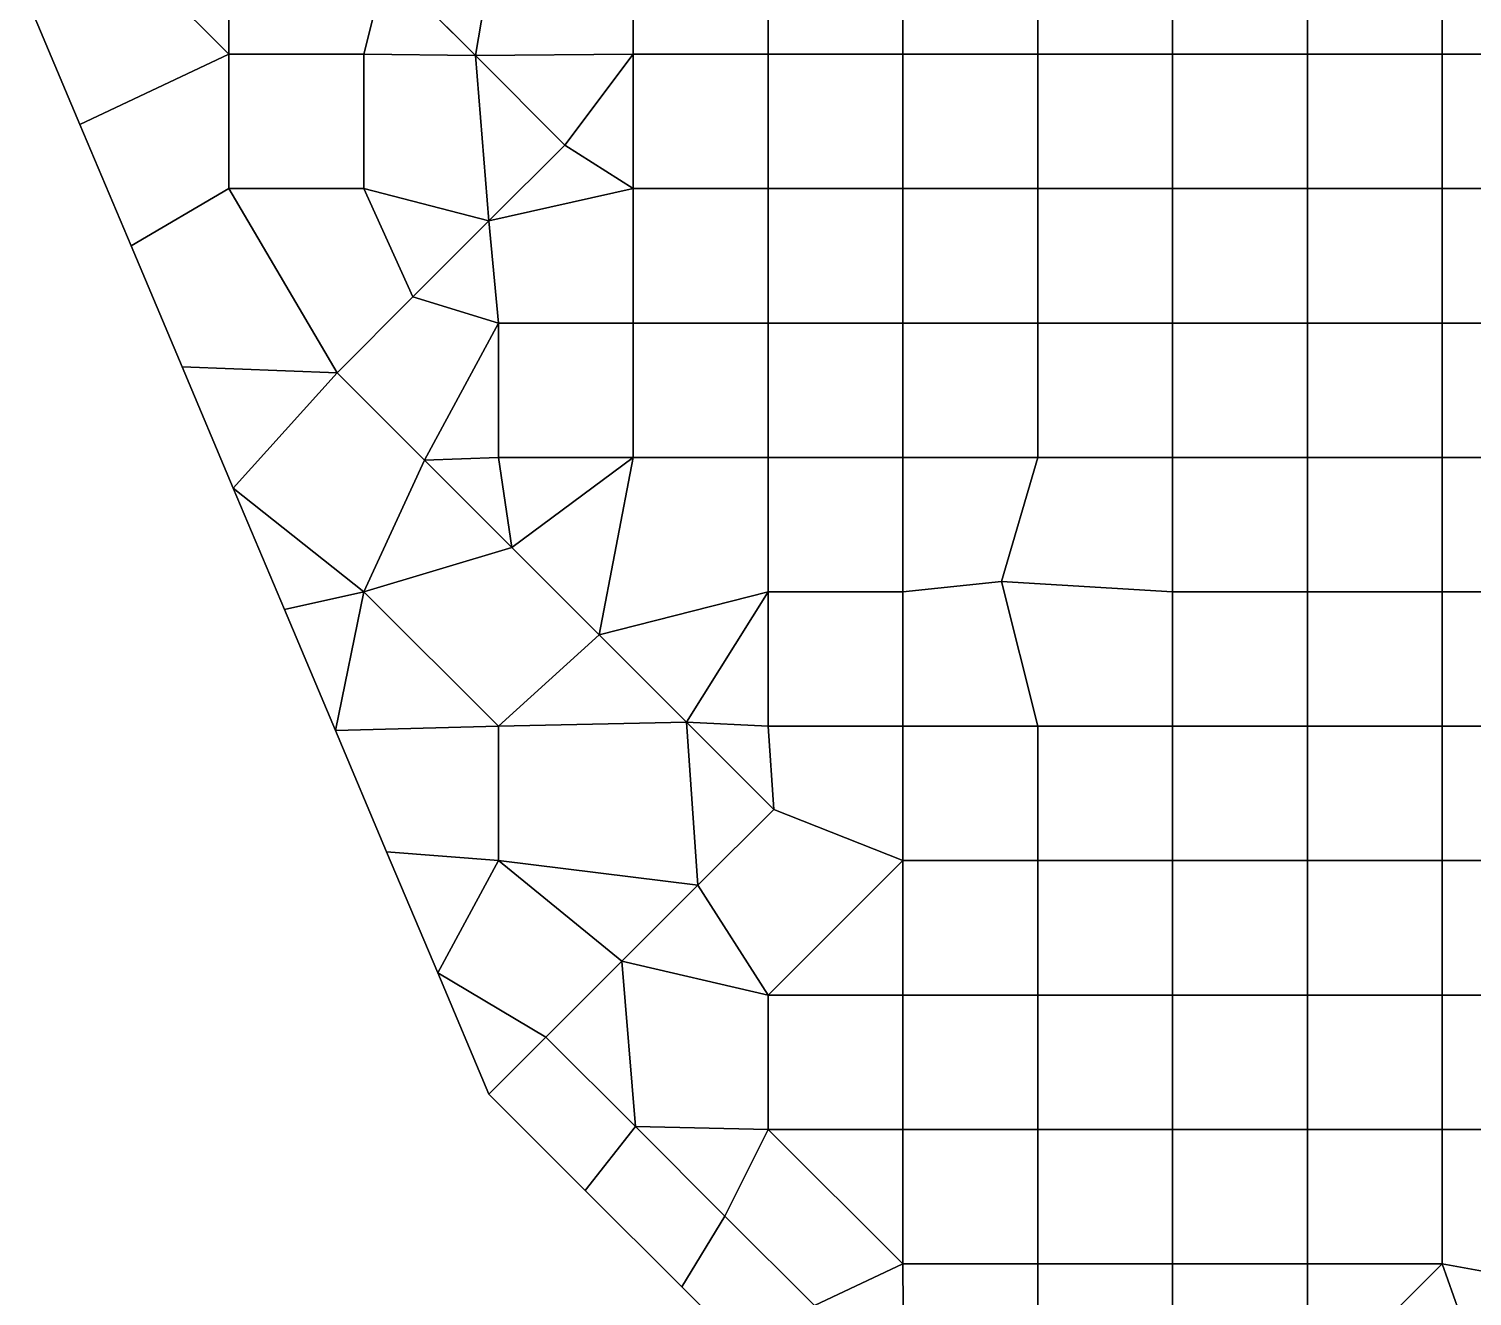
# Model space of a CAD drawing. Extents: x -13 to 39.3, y -26.5 to 20.6.
# Drawn here: x -12.2 to -6.82, y -20.13 to -15.41 of the extents above; entities that cross this region are included whole.
import ezdxf

# ---------------------------------------------------------------- set-up
doc = ezdxf.new("R2010")
doc.units = 0
doc.layers.add('BARS', color=1, linetype='CONTINUOUS')
doc.layers.add('FACES', color=5, linetype='CONTINUOUS')

msp = doc.modelspace()

# ---------------------------------------------------------------- linework, layer by layer
at = {"layer": 'BARS'}
for p, q in [((-10.5355, -15.5058), (-10.8689, -15.1725)), ((-10.5355, -15.5058, 3.3), (-10.8689, -15.1725, 3.3)), ((-12.008, -15.763), (-12.1984, -15.3116)), ((-12.008, -15.763, 3.3), (-12.1984, -15.3116, 3.3)), ((-10.2022, -15.8392), (-10.5355, -15.5058)), ((-10.2022, -15.8392, 3.3), (-10.5355, -15.5058, 3.3)), ((-11.8177, -16.2145), (-12.008, -15.763)), ((-11.8177, -16.2145, 3.3), (-12.008, -15.763, 3.3)), ((-10.485, -16.122), (-10.2022, -15.8392)), ((-10.485, -16.122, 3.3), (-10.2022, -15.8392, 3.3)), ((-10.2022, -15.8392), (-10.2022, -15.8392, 0.66)), ((-10.2022, -15.8392, 0.66), (-10.2022, -15.8392, 1.32)), ((-10.2022, -15.8392, 1.32), (-10.2022, -15.8392, 1.98)), ((-10.2022, -15.8392, 1.98), (-10.2022, -15.8392, 2.64)), ((-10.2022, -15.8392, 2.64), (-10.2022, -15.8392, 3.3)), ((-10.7679, -16.4049), (-10.485, -16.122)), ((-10.7679, -16.4049, 3.3), (-10.485, -16.122, 3.3)), ((-11.6273, -16.666), (-11.8177, -16.2145)), ((-11.6273, -16.666, 3.3), (-11.8177, -16.2145, 3.3)), ((-11.0507, -16.6877), (-10.7679, -16.4049)), ((-11.0507, -16.6877, 3.3), (-10.7679, -16.4049, 3.3)), ((-11.4369, -17.1174), (-11.6273, -16.666)), ((-11.4369, -17.1174, 3.3), (-11.6273, -16.666, 3.3)), ((-10.7254, -17.013), (-11.0507, -16.6877)), ((-10.7254, -17.013, 3.3), (-11.0507, -16.6877, 3.3)), ((-10.4002, -17.3383), (-10.7254, -17.013)), ((-10.4002, -17.3383, 3.3), (-10.7254, -17.013, 3.3)), ((-11.2465, -17.5689), (-11.4369, -17.1174)), ((-11.2465, -17.5689, 3.3), (-11.4369, -17.1174, 3.3)), ((-10.0749, -17.6635), (-10.4002, -17.3383)), ((-10.0749, -17.6635, 3.3), (-10.4002, -17.3383, 3.3)), ((-11.0562, -18.0203), (-11.2465, -17.5689)), ((-11.0562, -18.0203, 3.3), (-11.2465, -17.5689, 3.3)), ((-9.74964, -17.9888), (-10.0749, -17.6635)), ((-9.74964, -17.9888, 3.3), (-10.0749, -17.6635, 3.3)), ((-9.42437, -18.3141), (-9.74964, -17.9888)), ((-9.42437, -18.3141, 3.3), (-9.74964, -17.9888, 3.3)), ((-10.8658, -18.4718), (-11.0562, -18.0203)), ((-10.8658, -18.4718, 3.3), (-11.0562, -18.0203, 3.3)), ((-9.70721, -18.5969), (-9.42437, -18.3141)), ((-9.70721, -18.5969, 3.3), (-9.42437, -18.3141, 3.3)), ((-9.42437, -18.3141), (-9.42437, -18.3141, 0.66)), ((-9.42437, -18.3141, 0.66), (-9.42437, -18.3141, 1.32)), ((-9.42437, -18.3141, 1.32), (-9.42437, -18.3141, 1.98)), ((-9.42437, -18.3141, 1.98), (-9.42437, -18.3141, 2.64)), ((-9.42437, -18.3141, 2.64), (-9.42437, -18.3141, 3.3)), ((-10.6754, -18.9233), (-10.8658, -18.4718)), ((-10.6754, -18.9233, 3.3), (-10.8658, -18.4718, 3.3)), ((-9.99005, -18.8798), (-9.70721, -18.5969)), ((-9.99005, -18.8798, 3.3), (-9.70721, -18.5969, 3.3)), ((-10.2729, -19.1626), (-9.99005, -18.8798)), ((-10.2729, -19.1626, 3.3), (-9.99005, -18.8798, 3.3)), ((-10.485, -19.3747), (-10.6754, -18.9233)), ((-10.485, -19.3747, 3.3), (-10.6754, -18.9233, 3.3)), ((-10.2729, -19.1626), (-9.93955, -19.4959)), ((-10.2729, -19.1626, 3.3), (-9.93955, -19.4959, 3.3)), ((-10.126, -19.7337), (-10.485, -19.3747)), ((-10.126, -19.7337, 3.3), (-10.485, -19.3747, 3.3)), ((-9.93955, -19.4959), (-9.6062, -19.8293)), ((-9.93955, -19.4959, 3.3), (-9.6062, -19.8293, 3.3)), ((-9.76704, -20.0927), (-10.126, -19.7337)), ((-9.76704, -20.0927, 3.3), (-10.126, -19.7337, 3.3)), ((-9.6062, -19.8293), (-9.27285, -20.1626)), ((-9.6062, -19.8293, 3.3), (-9.27285, -20.1626, 3.3)), ((-9.40805, -20.4517), (-9.76704, -20.0927)), ((-9.40805, -20.4517, 3.3), (-9.76704, -20.0927, 3.3))]:
    msp.add_line(p, q, dxfattribs=at)
at = {"layer": 'FACES'}
for points in [[(-11.9557, -15.0002), (-12.1984, -15.3116), (-12.008, -15.763), (-11.4536, -15.5009)], [(-11.9557, -15.0002, 3.3), (-12.1984, -15.3116, 3.3), (-12.008, -15.763, 3.3), (-11.4536, -15.5009, 3.3)], [(-11.4536, -15.0002), (-11.9557, -15.0002), (-11.4536, -15.5009)], [(-11.4536, -15.0002, 3.3), (-11.9557, -15.0002, 3.3), (-11.4536, -15.5009, 3.3)], [(-10.8689, -15.1725), (-11.4536, -15.0002), (-11.4536, -15.5009), (-10.9514, -15.5009)], [(-10.8689, -15.1725, 3.3), (-11.4536, -15.0002, 3.3), (-11.4536, -15.5009, 3.3), (-10.9514, -15.5009, 3.3)], [(-10.4493, -15.0002), (-10.8689, -15.1725), (-10.5355, -15.5058)], [(-10.4493, -15.0002, 3.3), (-10.8689, -15.1725, 3.3), (-10.5355, -15.5058, 3.3)], [(-9.94722, -15.0002), (-10.4493, -15.0002), (-10.5355, -15.5058), (-9.94722, -15.5009)], [(-9.94722, -15.0002, 3.3), (-10.4493, -15.0002, 3.3), (-10.5355, -15.5058, 3.3), (-9.94722, -15.5009, 3.3)], [(-9.44511, -15.0002), (-9.94722, -15.0002), (-9.94722, -15.5009), (-9.44511, -15.5009)], [(-9.44511, -15.0002, 3.3), (-9.94722, -15.0002, 3.3), (-9.94722, -15.5009, 3.3), (-9.44511, -15.5009, 3.3)], [(-8.94299, -15.0002), (-9.44511, -15.0002), (-9.44511, -15.5009), (-8.94299, -15.5009)], [(-8.94299, -15.0002, 3.3), (-9.44511, -15.0002, 3.3), (-9.44511, -15.5009, 3.3), (-8.94299, -15.5009, 3.3)], [(-8.44088, -15.0002), (-8.94299, -15.0002), (-8.94299, -15.5009), (-8.44088, -15.5009)], [(-8.44088, -15.0002, 3.3), (-8.94299, -15.0002, 3.3), (-8.94299, -15.5009, 3.3), (-8.44088, -15.5009, 3.3)], [(-7.93877, -15.0002), (-8.44088, -15.0002), (-8.44088, -15.5009), (-7.93877, -15.5009)], [(-7.93877, -15.0002, 3.3), (-8.44088, -15.0002, 3.3), (-8.44088, -15.5009, 3.3), (-7.93877, -15.5009, 3.3)], [(-7.43665, -15.0002), (-7.93877, -15.0002), (-7.93877, -15.5009), (-7.43665, -15.5009)], [(-7.43665, -15.0002, 3.3), (-7.93877, -15.0002, 3.3), (-7.93877, -15.5009, 3.3), (-7.43665, -15.5009, 3.3)], [(-6.93454, -15.0002), (-7.43665, -15.0002), (-7.43665, -15.5009), (-6.93454, -15.5009)], [(-6.93454, -15.0002, 3.3), (-7.43665, -15.0002, 3.3), (-7.43665, -15.5009, 3.3), (-6.93454, -15.5009, 3.3)], [(-6.24239, -15.1321), (-6.93454, -15.0002), (-6.93454, -15.5009), (-6.43243, -15.5009)], [(-6.24239, -15.1321, 3.3), (-6.93454, -15.0002, 3.3), (-6.93454, -15.5009, 3.3), (-6.43243, -15.5009, 3.3)], [(-10.5355, -15.5058), (-10.8689, -15.1725), (-10.9514, -15.5009)], [(-10.5355, -15.5058, 3.3), (-10.8689, -15.1725, 3.3), (-10.9514, -15.5009, 3.3)], [(-10.5355, -15.5058, 0.66), (-10.5355, -15.5058), (-10.8689, -15.1725), (-10.8689, -15.1725, 0.66)], [(-10.5355, -15.5058, 0.66), (-10.8689, -15.1725, 0.66), (-10.8689, -15.1725, 1.32), (-10.5355, -15.5058, 1.32)], [(-10.5355, -15.5058, 1.32), (-10.8689, -15.1725, 1.32), (-10.8689, -15.1725, 1.98), (-10.5355, -15.5058, 1.98)], [(-10.5355, -15.5058, 1.98), (-10.8689, -15.1725, 1.98), (-10.8689, -15.1725, 2.64), (-10.5355, -15.5058, 2.64)], [(-10.5355, -15.5058, 2.64), (-10.8689, -15.1725, 2.64), (-10.8689, -15.1725, 3.3), (-10.5355, -15.5058, 3.3)], [(-11.4536, -15.5009), (-12.008, -15.763), (-11.8177, -16.2145), (-11.4536, -16.0016)], [(-11.4536, -15.5009, 3.3), (-12.008, -15.763, 3.3), (-11.8177, -16.2145, 3.3), (-11.4536, -16.0016, 3.3)], [(-10.9514, -15.5009), (-11.4536, -15.5009), (-11.4536, -16.0016), (-10.9514, -16.0016)], [(-10.9514, -15.5009, 3.3), (-11.4536, -15.5009, 3.3), (-11.4536, -16.0016, 3.3), (-10.9514, -16.0016, 3.3)], [(-10.5355, -15.5058), (-10.9514, -15.5009), (-10.9514, -16.0016), (-10.485, -16.122)], [(-10.5355, -15.5058, 3.3), (-10.9514, -15.5009, 3.3), (-10.9514, -16.0016, 3.3), (-10.485, -16.122, 3.3)], [(-9.94722, -15.5009), (-10.5355, -15.5058), (-10.2022, -15.8392)], [(-9.94722, -15.5009, 3.3), (-10.5355, -15.5058, 3.3), (-10.2022, -15.8392, 3.3)], [(-10.2022, -15.8392), (-10.5355, -15.5058), (-10.485, -16.122)], [(-10.2022, -15.8392, 0.66), (-10.2022, -15.8392), (-10.5355, -15.5058), (-10.5355, -15.5058, 0.66)], [(-10.2022, -15.8392, 0.66), (-10.5355, -15.5058, 0.66), (-10.5355, -15.5058, 1.32), (-10.2022, -15.8392, 1.32)], [(-10.2022, -15.8392, 1.32), (-10.5355, -15.5058, 1.32), (-10.5355, -15.5058, 1.98), (-10.2022, -15.8392, 1.98)], [(-10.2022, -15.8392, 1.98), (-10.5355, -15.5058, 1.98), (-10.5355, -15.5058, 2.64), (-10.2022, -15.8392, 2.64)], [(-10.2022, -15.8392, 2.64), (-10.5355, -15.5058, 2.64), (-10.5355, -15.5058, 3.3), (-10.2022, -15.8392, 3.3)], [(-10.2022, -15.8392, 3.3), (-10.5355, -15.5058, 3.3), (-10.485, -16.122, 3.3)], [(-9.94722, -15.5009), (-10.2022, -15.8392), (-9.94722, -16.0016)], [(-9.94722, -15.5009, 3.3), (-10.2022, -15.8392, 3.3), (-9.94722, -16.0016, 3.3)], [(-9.44511, -15.5009), (-9.94722, -15.5009), (-9.94722, -16.0016), (-9.44511, -16.0016)], [(-9.44511, -15.5009, 3.3), (-9.94722, -15.5009, 3.3), (-9.94722, -16.0016, 3.3), (-9.44511, -16.0016, 3.3)], [(-8.94299, -15.5009), (-9.44511, -15.5009), (-9.44511, -16.0016), (-8.94299, -16.0016)], [(-8.94299, -15.5009, 3.3), (-9.44511, -15.5009, 3.3), (-9.44511, -16.0016, 3.3), (-8.94299, -16.0016, 3.3)], [(-8.44088, -15.5009), (-8.94299, -15.5009), (-8.94299, -16.0016), (-8.44088, -16.0016)], [(-8.44088, -15.5009, 3.3), (-8.94299, -15.5009, 3.3), (-8.94299, -16.0016, 3.3), (-8.44088, -16.0016, 3.3)], [(-7.93877, -15.5009), (-8.44088, -15.5009), (-8.44088, -16.0016), (-7.93877, -16.0016)], [(-7.93877, -15.5009, 3.3), (-8.44088, -15.5009, 3.3), (-8.44088, -16.0016, 3.3), (-7.93877, -16.0016, 3.3)], [(-7.43665, -15.5009), (-7.93877, -15.5009), (-7.93877, -16.0016), (-7.43665, -16.0016)], [(-7.43665, -15.5009, 3.3), (-7.93877, -15.5009, 3.3), (-7.93877, -16.0016, 3.3), (-7.43665, -16.0016, 3.3)], [(-6.93454, -15.5009), (-7.43665, -15.5009), (-7.43665, -16.0016), (-6.93454, -16.0016)], [(-6.93454, -15.5009, 3.3), (-7.43665, -15.5009, 3.3), (-7.43665, -16.0016, 3.3), (-6.93454, -16.0016, 3.3)], [(-6.43243, -15.5009), (-6.93454, -15.5009), (-6.93454, -16.0016), (-6.43243, -16.0016)], [(-6.43243, -15.5009, 3.3), (-6.93454, -15.5009, 3.3), (-6.93454, -16.0016, 3.3), (-6.43243, -16.0016, 3.3)], [(-10.2022, -15.8392), (-10.485, -16.122), (-9.94722, -16.0016)], [(-10.485, -16.122), (-10.485, -16.122, 0.66), (-10.2022, -15.8392, 0.66), (-10.2022, -15.8392)], [(-10.2022, -15.8392, 0.66), (-10.485, -16.122, 0.66), (-10.485, -16.122, 1.32), (-10.2022, -15.8392, 1.32)], [(-10.2022, -15.8392, 1.32), (-10.485, -16.122, 1.32), (-10.485, -16.122, 1.98), (-10.2022, -15.8392, 1.98)], [(-10.2022, -15.8392, 1.98), (-10.485, -16.122, 1.98), (-10.485, -16.122, 2.64), (-10.2022, -15.8392, 2.64)], [(-10.2022, -15.8392, 2.64), (-10.485, -16.122, 2.64), (-10.485, -16.122, 3.3), (-10.2022, -15.8392, 3.3)], [(-10.2022, -15.8392, 3.3), (-10.485, -16.122, 3.3), (-9.94722, -16.0016, 3.3)], [(-11.4536, -16.0016), (-11.8177, -16.2145), (-11.6273, -16.666), (-11.0507, -16.6877)], [(-11.4536, -16.0016, 3.3), (-11.8177, -16.2145, 3.3), (-11.6273, -16.666, 3.3), (-11.0507, -16.6877, 3.3)], [(-10.9514, -16.0016), (-11.4536, -16.0016), (-11.0507, -16.6877), (-10.7679, -16.4049)], [(-10.9514, -16.0016, 3.3), (-11.4536, -16.0016, 3.3), (-11.0507, -16.6877, 3.3), (-10.7679, -16.4049, 3.3)], [(-10.485, -16.122), (-10.9514, -16.0016), (-10.7679, -16.4049)], [(-10.485, -16.122, 3.3), (-10.9514, -16.0016, 3.3), (-10.7679, -16.4049, 3.3)], [(-9.94722, -16.5024), (-9.94722, -16.0016), (-10.485, -16.122), (-10.4493, -16.5024)], [(-9.94722, -16.5024, 3.3), (-9.94722, -16.0016, 3.3), (-10.485, -16.122, 3.3), (-10.4493, -16.5024, 3.3)], [(-9.44511, -16.0016), (-9.94722, -16.0016), (-9.94722, -16.5024), (-9.44511, -16.5024)], [(-9.44511, -16.0016, 3.3), (-9.94722, -16.0016, 3.3), (-9.94722, -16.5024, 3.3), (-9.44511, -16.5024, 3.3)], [(-8.94299, -16.0016), (-9.44511, -16.0016), (-9.44511, -16.5024), (-8.94299, -16.5024)], [(-8.94299, -16.0016, 3.3), (-9.44511, -16.0016, 3.3), (-9.44511, -16.5024, 3.3), (-8.94299, -16.5024, 3.3)], [(-8.44088, -16.0016), (-8.94299, -16.0016), (-8.94299, -16.5024), (-8.44088, -16.5024)], [(-8.44088, -16.0016, 3.3), (-8.94299, -16.0016, 3.3), (-8.94299, -16.5024, 3.3), (-8.44088, -16.5024, 3.3)], [(-7.93877, -16.0016), (-8.44088, -16.0016), (-8.44088, -16.5024), (-7.93877, -16.5024)], [(-7.93877, -16.0016, 3.3), (-8.44088, -16.0016, 3.3), (-8.44088, -16.5024, 3.3), (-7.93877, -16.5024, 3.3)], [(-7.43665, -16.0016), (-7.93877, -16.0016), (-7.93877, -16.5024), (-7.43665, -16.5024)], [(-7.43665, -16.0016, 3.3), (-7.93877, -16.0016, 3.3), (-7.93877, -16.5024, 3.3), (-7.43665, -16.5024, 3.3)], [(-6.93454, -16.0016), (-7.43665, -16.0016), (-7.43665, -16.5024), (-6.93454, -16.5024)], [(-6.93454, -16.0016, 3.3), (-7.43665, -16.0016, 3.3), (-7.43665, -16.5024, 3.3), (-6.93454, -16.5024, 3.3)], [(-6.43243, -16.0016), (-6.93454, -16.0016), (-6.93454, -16.5024), (-6.43243, -16.5024)], [(-6.43243, -16.0016, 3.3), (-6.93454, -16.0016, 3.3), (-6.93454, -16.5024, 3.3), (-6.43243, -16.5024, 3.3)], [(-10.485, -16.122), (-10.7679, -16.4049), (-10.4493, -16.5024)], [(-10.7679, -16.4049), (-10.7679, -16.4049, 0.66), (-10.485, -16.122, 0.66), (-10.485, -16.122)], [(-10.485, -16.122, 0.66), (-10.7679, -16.4049, 0.66), (-10.7679, -16.4049, 1.32), (-10.485, -16.122, 1.32)], [(-10.485, -16.122, 1.32), (-10.7679, -16.4049, 1.32), (-10.7679, -16.4049, 1.98), (-10.485, -16.122, 1.98)], [(-10.485, -16.122, 1.98), (-10.7679, -16.4049, 1.98), (-10.7679, -16.4049, 2.64), (-10.485, -16.122, 2.64)], [(-10.485, -16.122, 2.64), (-10.7679, -16.4049, 2.64), (-10.7679, -16.4049, 3.3), (-10.485, -16.122, 3.3)], [(-10.485, -16.122, 3.3), (-10.7679, -16.4049, 3.3), (-10.4493, -16.5024, 3.3)], [(-10.4493, -16.5024), (-10.7679, -16.4049), (-11.0507, -16.6877), (-10.7254, -17.013)], [(-11.0507, -16.6877), (-11.0507, -16.6877, 0.66), (-10.7679, -16.4049, 0.66), (-10.7679, -16.4049)], [(-10.7679, -16.4049, 0.66), (-11.0507, -16.6877, 0.66), (-11.0507, -16.6877, 1.32), (-10.7679, -16.4049, 1.32)], [(-10.7679, -16.4049, 1.32), (-11.0507, -16.6877, 1.32), (-11.0507, -16.6877, 1.98), (-10.7679, -16.4049, 1.98)], [(-10.7679, -16.4049, 1.98), (-11.0507, -16.6877, 1.98), (-11.0507, -16.6877, 2.64), (-10.7679, -16.4049, 2.64)], [(-10.7679, -16.4049, 2.64), (-11.0507, -16.6877, 2.64), (-11.0507, -16.6877, 3.3), (-10.7679, -16.4049, 3.3)], [(-10.4493, -16.5024, 3.3), (-10.7679, -16.4049, 3.3), (-11.0507, -16.6877, 3.3), (-10.7254, -17.013, 3.3)], [(-10.4493, -17.0031), (-10.4493, -16.5024), (-10.7254, -17.013)], [(-10.4493, -17.0031, 3.3), (-10.4493, -16.5024, 3.3), (-10.7254, -17.013, 3.3)], [(-9.94722, -16.5024), (-10.4493, -16.5024), (-10.4493, -17.0031), (-9.94722, -17.0031)], [(-9.94722, -16.5024, 3.3), (-10.4493, -16.5024, 3.3), (-10.4493, -17.0031, 3.3), (-9.94722, -17.0031, 3.3)], [(-9.44511, -16.5024), (-9.94722, -16.5024), (-9.94722, -17.0031), (-9.44511, -17.0031)], [(-9.44511, -16.5024, 3.3), (-9.94722, -16.5024, 3.3), (-9.94722, -17.0031, 3.3), (-9.44511, -17.0031, 3.3)], [(-8.94299, -16.5024), (-9.44511, -16.5024), (-9.44511, -17.0031), (-8.94299, -17.0031)], [(-8.94299, -16.5024, 3.3), (-9.44511, -16.5024, 3.3), (-9.44511, -17.0031, 3.3), (-8.94299, -17.0031, 3.3)], [(-8.44088, -16.5024), (-8.94299, -16.5024), (-8.94299, -17.0031), (-8.44088, -17.0031)], [(-8.44088, -16.5024, 3.3), (-8.94299, -16.5024, 3.3), (-8.94299, -17.0031, 3.3), (-8.44088, -17.0031, 3.3)], [(-7.93877, -16.5024), (-8.44088, -16.5024), (-8.44088, -17.0031), (-7.93877, -17.0031)], [(-7.93877, -16.5024, 3.3), (-8.44088, -16.5024, 3.3), (-8.44088, -17.0031, 3.3), (-7.93877, -17.0031, 3.3)], [(-7.43665, -16.5024), (-7.93877, -16.5024), (-7.93877, -17.0031), (-7.43665, -17.0031)], [(-7.43665, -16.5024, 3.3), (-7.93877, -16.5024, 3.3), (-7.93877, -17.0031, 3.3), (-7.43665, -17.0031, 3.3)], [(-6.93454, -16.5024), (-7.43665, -16.5024), (-7.43665, -17.0031), (-6.93454, -17.0031)], [(-6.93454, -16.5024, 3.3), (-7.43665, -16.5024, 3.3), (-7.43665, -17.0031, 3.3), (-6.93454, -17.0031, 3.3)], [(-6.43243, -16.5024), (-6.93454, -16.5024), (-6.93454, -17.0031), (-6.43243, -17.0031)], [(-6.43243, -16.5024, 3.3), (-6.93454, -16.5024, 3.3), (-6.93454, -17.0031, 3.3), (-6.43243, -17.0031, 3.3)], [(-11.0507, -16.6877), (-11.6273, -16.666), (-11.4369, -17.1174)], [(-11.0507, -16.6877, 3.3), (-11.6273, -16.666, 3.3), (-11.4369, -17.1174, 3.3)], [(-11.0507, -16.6877), (-11.4369, -17.1174), (-10.9514, -17.5038), (-10.7254, -17.013)], [(-11.0507, -16.6877, 3.3), (-11.4369, -17.1174, 3.3), (-10.9514, -17.5038, 3.3), (-10.7254, -17.013, 3.3)], [(-10.7254, -17.013, 0.66), (-10.7254, -17.013), (-11.0507, -16.6877), (-11.0507, -16.6877, 0.66)], [(-10.7254, -17.013, 0.66), (-11.0507, -16.6877, 0.66), (-11.0507, -16.6877, 1.32), (-10.7254, -17.013, 1.32)], [(-10.7254, -17.013, 1.32), (-11.0507, -16.6877, 1.32), (-11.0507, -16.6877, 1.98), (-10.7254, -17.013, 1.98)], [(-10.7254, -17.013, 1.98), (-11.0507, -16.6877, 1.98), (-11.0507, -16.6877, 2.64), (-10.7254, -17.013, 2.64)], [(-10.7254, -17.013, 2.64), (-11.0507, -16.6877, 2.64), (-11.0507, -16.6877, 3.3), (-10.7254, -17.013, 3.3)], [(-10.9514, -17.5038), (-10.4002, -17.3383), (-10.7254, -17.013)], [(-10.9514, -17.5038, 3.3), (-10.4002, -17.3383, 3.3), (-10.7254, -17.013, 3.3)], [(-10.4002, -17.3383), (-10.4493, -17.0031), (-10.7254, -17.013)], [(-10.4002, -17.3383, 3.3), (-10.4493, -17.0031, 3.3), (-10.7254, -17.013, 3.3)], [(-10.4002, -17.3383, 0.66), (-10.4002, -17.3383), (-10.7254, -17.013), (-10.7254, -17.013, 0.66)], [(-10.4002, -17.3383, 0.66), (-10.7254, -17.013, 0.66), (-10.7254, -17.013, 1.32), (-10.4002, -17.3383, 1.32)], [(-10.4002, -17.3383, 1.32), (-10.7254, -17.013, 1.32), (-10.7254, -17.013, 1.98), (-10.4002, -17.3383, 1.98)], [(-10.4002, -17.3383, 1.98), (-10.7254, -17.013, 1.98), (-10.7254, -17.013, 2.64), (-10.4002, -17.3383, 2.64)], [(-10.4002, -17.3383, 2.64), (-10.7254, -17.013, 2.64), (-10.7254, -17.013, 3.3), (-10.4002, -17.3383, 3.3)], [(-10.4002, -17.3383), (-9.94722, -17.0031), (-10.4493, -17.0031)], [(-10.4002, -17.3383, 3.3), (-9.94722, -17.0031, 3.3), (-10.4493, -17.0031, 3.3)], [(-10.0749, -17.6635), (-9.94722, -17.0031), (-10.4002, -17.3383)], [(-10.0749, -17.6635, 3.3), (-9.94722, -17.0031, 3.3), (-10.4002, -17.3383, 3.3)], [(-9.44511, -17.5038), (-9.44511, -17.0031), (-9.94722, -17.0031), (-10.0749, -17.6635)], [(-9.44511, -17.5038, 3.3), (-9.44511, -17.0031, 3.3), (-9.94722, -17.0031, 3.3), (-10.0749, -17.6635, 3.3)], [(-8.94299, -17.0031), (-9.44511, -17.0031), (-9.44511, -17.5038), (-8.94299, -17.5038)], [(-8.94299, -17.0031, 3.3), (-9.44511, -17.0031, 3.3), (-9.44511, -17.5038, 3.3), (-8.94299, -17.5038, 3.3)], [(-8.57584, -17.4655), (-8.44088, -17.0031), (-8.94299, -17.0031), (-8.94299, -17.5038)], [(-8.57584, -17.4655, 3.3), (-8.44088, -17.0031, 3.3), (-8.94299, -17.0031, 3.3), (-8.94299, -17.5038, 3.3)], [(-7.93877, -17.5038), (-7.93877, -17.0031), (-8.44088, -17.0031), (-8.57584, -17.4655)], [(-7.93877, -17.5038, 3.3), (-7.93877, -17.0031, 3.3), (-8.44088, -17.0031, 3.3), (-8.57584, -17.4655, 3.3)], [(-7.43665, -17.0031), (-7.93877, -17.0031), (-7.93877, -17.5038), (-7.43665, -17.5038)], [(-7.43665, -17.0031, 3.3), (-7.93877, -17.0031, 3.3), (-7.93877, -17.5038, 3.3), (-7.43665, -17.5038, 3.3)], [(-6.93454, -17.0031), (-7.43665, -17.0031), (-7.43665, -17.5038), (-6.93454, -17.5038)], [(-6.93454, -17.0031, 3.3), (-7.43665, -17.0031, 3.3), (-7.43665, -17.5038, 3.3), (-6.93454, -17.5038, 3.3)], [(-6.43243, -17.0031), (-6.93454, -17.0031), (-6.93454, -17.5038), (-6.43243, -17.5038)], [(-6.43243, -17.0031, 3.3), (-6.93454, -17.0031, 3.3), (-6.93454, -17.5038, 3.3), (-6.43243, -17.5038, 3.3)], [(-11.2465, -17.5689), (-10.9514, -17.5038), (-11.4369, -17.1174)], [(-11.2465, -17.5689, 3.3), (-10.9514, -17.5038, 3.3), (-11.4369, -17.1174, 3.3)], [(-10.0749, -17.6635), (-10.4002, -17.3383), (-10.9514, -17.5038), (-10.4493, -18.0045)], [(-10.0749, -17.6635, 3.3), (-10.4002, -17.3383, 3.3), (-10.9514, -17.5038, 3.3), (-10.4493, -18.0045, 3.3)], [(-10.0749, -17.6635, 0.66), (-10.0749, -17.6635), (-10.4002, -17.3383), (-10.4002, -17.3383, 0.66)], [(-10.0749, -17.6635, 0.66), (-10.4002, -17.3383, 0.66), (-10.4002, -17.3383, 1.32), (-10.0749, -17.6635, 1.32)], [(-10.0749, -17.6635, 1.32), (-10.4002, -17.3383, 1.32), (-10.4002, -17.3383, 1.98), (-10.0749, -17.6635, 1.98)], [(-10.0749, -17.6635, 1.98), (-10.4002, -17.3383, 1.98), (-10.4002, -17.3383, 2.64), (-10.0749, -17.6635, 2.64)], [(-10.0749, -17.6635, 2.64), (-10.4002, -17.3383, 2.64), (-10.4002, -17.3383, 3.3), (-10.0749, -17.6635, 3.3)], [(-8.44088, -18.0045), (-8.57584, -17.4655), (-8.94299, -17.5038), (-8.94299, -18.0045)], [(-8.44088, -18.0045, 3.3), (-8.57584, -17.4655, 3.3), (-8.94299, -17.5038, 3.3), (-8.94299, -18.0045, 3.3)], [(-7.93877, -18.0045), (-7.93877, -17.5038), (-8.57584, -17.4655), (-8.44088, -18.0045)], [(-7.93877, -18.0045, 3.3), (-7.93877, -17.5038, 3.3), (-8.57584, -17.4655, 3.3), (-8.44088, -18.0045, 3.3)], [(-11.0562, -18.0203), (-10.9514, -17.5038), (-11.2465, -17.5689)], [(-11.0562, -18.0203, 3.3), (-10.9514, -17.5038, 3.3), (-11.2465, -17.5689, 3.3)], [(-10.4493, -18.0045), (-10.9514, -17.5038), (-11.0562, -18.0203)], [(-10.4493, -18.0045, 3.3), (-10.9514, -17.5038, 3.3), (-11.0562, -18.0203, 3.3)], [(-9.44511, -17.5038), (-10.0749, -17.6635), (-9.74964, -17.9888)], [(-9.44511, -17.5038, 3.3), (-10.0749, -17.6635, 3.3), (-9.74964, -17.9888, 3.3)], [(-9.44511, -18.0045), (-9.44511, -17.5038), (-9.74964, -17.9888)], [(-9.44511, -18.0045, 3.3), (-9.44511, -17.5038, 3.3), (-9.74964, -17.9888, 3.3)], [(-8.94299, -17.5038), (-9.44511, -17.5038), (-9.44511, -18.0045), (-8.94299, -18.0045)], [(-8.94299, -17.5038, 3.3), (-9.44511, -17.5038, 3.3), (-9.44511, -18.0045, 3.3), (-8.94299, -18.0045, 3.3)], [(-7.43665, -17.5038), (-7.93877, -17.5038), (-7.93877, -18.0045), (-7.43665, -18.0045)], [(-7.43665, -17.5038, 3.3), (-7.93877, -17.5038, 3.3), (-7.93877, -18.0045, 3.3), (-7.43665, -18.0045, 3.3)], [(-6.93454, -17.5038), (-7.43665, -17.5038), (-7.43665, -18.0045), (-6.93454, -18.0045)], [(-6.93454, -17.5038, 3.3), (-7.43665, -17.5038, 3.3), (-7.43665, -18.0045, 3.3), (-6.93454, -18.0045, 3.3)], [(-6.43243, -17.5038), (-6.93454, -17.5038), (-6.93454, -18.0045), (-6.43243, -18.0045)], [(-6.43243, -17.5038, 3.3), (-6.93454, -17.5038, 3.3), (-6.93454, -18.0045, 3.3), (-6.43243, -18.0045, 3.3)], [(-9.74964, -17.9888), (-10.0749, -17.6635), (-10.4493, -18.0045)], [(-9.74964, -17.9888, 3.3), (-10.0749, -17.6635, 3.3), (-10.4493, -18.0045, 3.3)], [(-9.74964, -17.9888, 0.66), (-9.74964, -17.9888), (-10.0749, -17.6635), (-10.0749, -17.6635, 0.66)], [(-9.74964, -17.9888, 0.66), (-10.0749, -17.6635, 0.66), (-10.0749, -17.6635, 1.32), (-9.74964, -17.9888, 1.32)], [(-9.74964, -17.9888, 1.32), (-10.0749, -17.6635, 1.32), (-10.0749, -17.6635, 1.98), (-9.74964, -17.9888, 1.98)], [(-9.74964, -17.9888, 1.98), (-10.0749, -17.6635, 1.98), (-10.0749, -17.6635, 2.64), (-9.74964, -17.9888, 2.64)], [(-9.74964, -17.9888, 2.64), (-10.0749, -17.6635, 2.64), (-10.0749, -17.6635, 3.3), (-9.74964, -17.9888, 3.3)], [(-10.4493, -18.5052), (-10.4493, -18.0045), (-11.0562, -18.0203), (-10.8658, -18.4718)], [(-10.4493, -18.5052, 3.3), (-10.4493, -18.0045, 3.3), (-11.0562, -18.0203, 3.3), (-10.8658, -18.4718, 3.3)], [(-9.74964, -17.9888), (-10.4493, -18.0045), (-10.4493, -18.5052), (-9.70721, -18.5969)], [(-9.74964, -17.9888, 3.3), (-10.4493, -18.0045, 3.3), (-10.4493, -18.5052, 3.3), (-9.70721, -18.5969, 3.3)], [(-9.44511, -18.0045), (-9.74964, -17.9888), (-9.42437, -18.3141)], [(-9.42437, -18.3141), (-9.74964, -17.9888), (-9.70721, -18.5969)], [(-9.42437, -18.3141, 0.66), (-9.42437, -18.3141), (-9.74964, -17.9888), (-9.74964, -17.9888, 0.66)], [(-9.42437, -18.3141, 0.66), (-9.74964, -17.9888, 0.66), (-9.74964, -17.9888, 1.32), (-9.42437, -18.3141, 1.32)], [(-9.42437, -18.3141, 1.32), (-9.74964, -17.9888, 1.32), (-9.74964, -17.9888, 1.98), (-9.42437, -18.3141, 1.98)], [(-9.42437, -18.3141, 1.98), (-9.74964, -17.9888, 1.98), (-9.74964, -17.9888, 2.64), (-9.42437, -18.3141, 2.64)], [(-9.42437, -18.3141, 2.64), (-9.74964, -17.9888, 2.64), (-9.74964, -17.9888, 3.3), (-9.42437, -18.3141, 3.3)], [(-9.44511, -18.0045, 3.3), (-9.74964, -17.9888, 3.3), (-9.42437, -18.3141, 3.3)], [(-9.42437, -18.3141, 3.3), (-9.74964, -17.9888, 3.3), (-9.70721, -18.5969, 3.3)], [(-8.94299, -18.5052), (-8.94299, -18.0045), (-9.44511, -18.0045), (-9.42437, -18.3141)], [(-8.94299, -18.5052, 3.3), (-8.94299, -18.0045, 3.3), (-9.44511, -18.0045, 3.3), (-9.42437, -18.3141, 3.3)], [(-8.44088, -18.0045), (-8.94299, -18.0045), (-8.94299, -18.5052), (-8.44088, -18.5052)], [(-8.44088, -18.0045, 3.3), (-8.94299, -18.0045, 3.3), (-8.94299, -18.5052, 3.3), (-8.44088, -18.5052, 3.3)], [(-7.93877, -18.0045), (-8.44088, -18.0045), (-8.44088, -18.5052), (-7.93877, -18.5052)], [(-7.93877, -18.0045, 3.3), (-8.44088, -18.0045, 3.3), (-8.44088, -18.5052, 3.3), (-7.93877, -18.5052, 3.3)], [(-7.43665, -18.0045), (-7.93877, -18.0045), (-7.93877, -18.5052), (-7.43665, -18.5052)], [(-7.43665, -18.0045, 3.3), (-7.93877, -18.0045, 3.3), (-7.93877, -18.5052, 3.3), (-7.43665, -18.5052, 3.3)], [(-6.93454, -18.0045), (-7.43665, -18.0045), (-7.43665, -18.5052), (-6.93454, -18.5052)], [(-6.93454, -18.0045, 3.3), (-7.43665, -18.0045, 3.3), (-7.43665, -18.5052, 3.3), (-6.93454, -18.5052, 3.3)], [(-6.43243, -18.0045), (-6.93454, -18.0045), (-6.93454, -18.5052), (-6.43243, -18.5052)], [(-6.43243, -18.0045, 3.3), (-6.93454, -18.0045, 3.3), (-6.93454, -18.5052, 3.3), (-6.43243, -18.5052, 3.3)], [(-8.94299, -18.5052), (-9.42437, -18.3141), (-9.70721, -18.5969), (-9.44511, -19.0059)], [(-9.70721, -18.5969), (-9.70721, -18.5969, 0.66), (-9.42437, -18.3141, 0.66), (-9.42437, -18.3141)], [(-9.42437, -18.3141, 0.66), (-9.70721, -18.5969, 0.66), (-9.70721, -18.5969, 1.32), (-9.42437, -18.3141, 1.32)], [(-9.42437, -18.3141, 1.32), (-9.70721, -18.5969, 1.32), (-9.70721, -18.5969, 1.98), (-9.42437, -18.3141, 1.98)], [(-9.42437, -18.3141, 1.98), (-9.70721, -18.5969, 1.98), (-9.70721, -18.5969, 2.64), (-9.42437, -18.3141, 2.64)], [(-9.42437, -18.3141, 2.64), (-9.70721, -18.5969, 2.64), (-9.70721, -18.5969, 3.3), (-9.42437, -18.3141, 3.3)], [(-8.94299, -18.5052, 3.3), (-9.42437, -18.3141, 3.3), (-9.70721, -18.5969, 3.3), (-9.44511, -19.0059, 3.3)], [(-10.4493, -18.5052), (-10.8658, -18.4718), (-10.6754, -18.9233)], [(-10.4493, -18.5052, 3.3), (-10.8658, -18.4718, 3.3), (-10.6754, -18.9233, 3.3)], [(-9.99005, -18.8798), (-10.4493, -18.5052), (-10.6754, -18.9233), (-10.2729, -19.1626)], [(-9.99005, -18.8798, 3.3), (-10.4493, -18.5052, 3.3), (-10.6754, -18.9233, 3.3), (-10.2729, -19.1626, 3.3)], [(-9.99005, -18.8798), (-9.70721, -18.5969), (-10.4493, -18.5052)], [(-9.99005, -18.8798, 3.3), (-9.70721, -18.5969, 3.3), (-10.4493, -18.5052, 3.3)], [(-8.94299, -19.0059), (-8.94299, -18.5052), (-9.44511, -19.0059)], [(-8.94299, -19.0059, 3.3), (-8.94299, -18.5052, 3.3), (-9.44511, -19.0059, 3.3)], [(-8.44088, -18.5052), (-8.94299, -18.5052), (-8.94299, -19.0059), (-8.44088, -19.0059)], [(-8.44088, -18.5052, 3.3), (-8.94299, -18.5052, 3.3), (-8.94299, -19.0059, 3.3), (-8.44088, -19.0059, 3.3)], [(-7.93877, -18.5052), (-8.44088, -18.5052), (-8.44088, -19.0059), (-7.93877, -19.0059)], [(-7.93877, -18.5052, 3.3), (-8.44088, -18.5052, 3.3), (-8.44088, -19.0059, 3.3), (-7.93877, -19.0059, 3.3)], [(-7.43665, -18.5052), (-7.93877, -18.5052), (-7.93877, -19.0059), (-7.43665, -19.0059)], [(-7.43665, -18.5052, 3.3), (-7.93877, -18.5052, 3.3), (-7.93877, -19.0059, 3.3), (-7.43665, -19.0059, 3.3)], [(-6.93454, -18.5052), (-7.43665, -18.5052), (-7.43665, -19.0059), (-6.93454, -19.0059)], [(-6.93454, -18.5052, 3.3), (-7.43665, -18.5052, 3.3), (-7.43665, -19.0059, 3.3), (-6.93454, -19.0059, 3.3)], [(-6.43243, -18.5052), (-6.93454, -18.5052), (-6.93454, -19.0059), (-6.43243, -19.0059)], [(-6.43243, -18.5052, 3.3), (-6.93454, -18.5052, 3.3), (-6.93454, -19.0059, 3.3), (-6.43243, -19.0059, 3.3)], [(-9.44511, -19.0059), (-9.70721, -18.5969), (-9.99005, -18.8798)], [(-9.99005, -18.8798), (-9.99005, -18.8798, 0.66), (-9.70721, -18.5969, 0.66), (-9.70721, -18.5969)], [(-9.70721, -18.5969, 0.66), (-9.99005, -18.8798, 0.66), (-9.99005, -18.8798, 1.32), (-9.70721, -18.5969, 1.32)], [(-9.70721, -18.5969, 1.32), (-9.99005, -18.8798, 1.32), (-9.99005, -18.8798, 1.98), (-9.70721, -18.5969, 1.98)], [(-9.70721, -18.5969, 1.98), (-9.99005, -18.8798, 1.98), (-9.99005, -18.8798, 2.64), (-9.70721, -18.5969, 2.64)], [(-9.70721, -18.5969, 2.64), (-9.99005, -18.8798, 2.64), (-9.99005, -18.8798, 3.3), (-9.70721, -18.5969, 3.3)], [(-9.44511, -19.0059, 3.3), (-9.70721, -18.5969, 3.3), (-9.99005, -18.8798, 3.3)], [(-9.93955, -19.4959), (-9.99005, -18.8798), (-10.2729, -19.1626)], [(-10.2729, -19.1626), (-10.2729, -19.1626, 0.66), (-9.99005, -18.8798, 0.66), (-9.99005, -18.8798)], [(-9.99005, -18.8798, 0.66), (-10.2729, -19.1626, 0.66), (-10.2729, -19.1626, 1.32), (-9.99005, -18.8798, 1.32)], [(-9.99005, -18.8798, 1.32), (-10.2729, -19.1626, 1.32), (-10.2729, -19.1626, 1.98), (-9.99005, -18.8798, 1.98)], [(-9.99005, -18.8798, 1.98), (-10.2729, -19.1626, 1.98), (-10.2729, -19.1626, 2.64), (-9.99005, -18.8798, 2.64)], [(-9.99005, -18.8798, 2.64), (-10.2729, -19.1626, 2.64), (-10.2729, -19.1626, 3.3), (-9.99005, -18.8798, 3.3)], [(-9.93955, -19.4959, 3.3), (-9.99005, -18.8798, 3.3), (-10.2729, -19.1626, 3.3)], [(-9.44511, -19.5066), (-9.44511, -19.0059), (-9.99005, -18.8798), (-9.93955, -19.4959)], [(-9.44511, -19.5066, 3.3), (-9.44511, -19.0059, 3.3), (-9.99005, -18.8798, 3.3), (-9.93955, -19.4959, 3.3)], [(-10.2729, -19.1626), (-10.6754, -18.9233), (-10.485, -19.3747)], [(-10.2729, -19.1626, 3.3), (-10.6754, -18.9233, 3.3), (-10.485, -19.3747, 3.3)], [(-8.94299, -19.0059), (-9.44511, -19.0059), (-9.44511, -19.5066), (-8.94299, -19.5066)], [(-8.94299, -19.0059, 3.3), (-9.44511, -19.0059, 3.3), (-9.44511, -19.5066, 3.3), (-8.94299, -19.5066, 3.3)], [(-8.44088, -19.0059), (-8.94299, -19.0059), (-8.94299, -19.5066), (-8.44088, -19.5066)], [(-8.44088, -19.0059, 3.3), (-8.94299, -19.0059, 3.3), (-8.94299, -19.5066, 3.3), (-8.44088, -19.5066, 3.3)], [(-7.93877, -19.0059), (-8.44088, -19.0059), (-8.44088, -19.5066), (-7.93877, -19.5066)], [(-7.93877, -19.0059, 3.3), (-8.44088, -19.0059, 3.3), (-8.44088, -19.5066, 3.3), (-7.93877, -19.5066, 3.3)], [(-7.43665, -19.0059), (-7.93877, -19.0059), (-7.93877, -19.5066), (-7.43665, -19.5066)], [(-7.43665, -19.0059, 3.3), (-7.93877, -19.0059, 3.3), (-7.93877, -19.5066, 3.3), (-7.43665, -19.5066, 3.3)], [(-6.93454, -19.0059), (-7.43665, -19.0059), (-7.43665, -19.5066), (-6.93454, -19.5066)], [(-6.93454, -19.0059, 3.3), (-7.43665, -19.0059, 3.3), (-7.43665, -19.5066, 3.3), (-6.93454, -19.5066, 3.3)], [(-6.43243, -19.0059), (-6.93454, -19.0059), (-6.93454, -19.5066), (-6.43243, -19.5066)], [(-6.43243, -19.0059, 3.3), (-6.93454, -19.0059, 3.3), (-6.93454, -19.5066, 3.3), (-6.43243, -19.5066, 3.3)], [(-9.93955, -19.4959), (-10.2729, -19.1626), (-10.485, -19.3747), (-10.126, -19.7337)], [(-10.485, -19.3747), (-10.485, -19.3747, 0.66), (-10.2729, -19.1626, 0.66), (-10.2729, -19.1626)], [(-10.2729, -19.1626, 0.66), (-10.485, -19.3747, 0.66), (-10.485, -19.3747, 1.32), (-10.2729, -19.1626, 1.32)], [(-10.2729, -19.1626, 1.32), (-10.485, -19.3747, 1.32), (-10.485, -19.3747, 1.98), (-10.2729, -19.1626, 1.98)], [(-10.2729, -19.1626, 1.98), (-10.485, -19.3747, 1.98), (-10.485, -19.3747, 2.64), (-10.2729, -19.1626, 2.64)], [(-10.2729, -19.1626, 2.64), (-10.485, -19.3747, 2.64), (-10.485, -19.3747, 3.3), (-10.2729, -19.1626, 3.3)], [(-9.93955, -19.4959, 3.3), (-10.2729, -19.1626, 3.3), (-10.485, -19.3747, 3.3), (-10.126, -19.7337, 3.3)], [(-10.126, -19.7337, 0.66), (-10.126, -19.7337), (-10.485, -19.3747), (-10.485, -19.3747, 0.66)], [(-10.126, -19.7337, 0.66), (-10.485, -19.3747, 0.66), (-10.485, -19.3747, 1.32), (-10.126, -19.7337, 1.32)], [(-10.126, -19.7337, 1.32), (-10.485, -19.3747, 1.32), (-10.485, -19.3747, 1.98), (-10.126, -19.7337, 1.98)], [(-10.126, -19.7337, 1.98), (-10.485, -19.3747, 1.98), (-10.485, -19.3747, 2.64), (-10.126, -19.7337, 2.64)], [(-10.126, -19.7337, 2.64), (-10.485, -19.3747, 2.64), (-10.485, -19.3747, 3.3), (-10.126, -19.7337, 3.3)], [(-9.6062, -19.8293), (-9.93955, -19.4959), (-10.126, -19.7337), (-9.76704, -20.0927)], [(-9.6062, -19.8293, 3.3), (-9.93955, -19.4959, 3.3), (-10.126, -19.7337, 3.3), (-9.76704, -20.0927, 3.3)], [(-9.44511, -19.5066), (-9.93955, -19.4959), (-9.6062, -19.8293)], [(-9.44511, -19.5066, 3.3), (-9.93955, -19.4959, 3.3), (-9.6062, -19.8293, 3.3)], [(-8.94299, -20.0073), (-9.44511, -19.5066), (-9.6062, -19.8293), (-9.27285, -20.1626)], [(-8.94299, -20.0073, 3.3), (-9.44511, -19.5066, 3.3), (-9.6062, -19.8293, 3.3), (-9.27285, -20.1626, 3.3)], [(-8.94299, -20.0073), (-8.94299, -19.5066), (-9.44511, -19.5066)], [(-8.94299, -20.0073, 3.3), (-8.94299, -19.5066, 3.3), (-9.44511, -19.5066, 3.3)], [(-8.44088, -19.5066), (-8.94299, -19.5066), (-8.94299, -20.0073), (-8.44088, -20.0073)], [(-8.44088, -19.5066, 3.3), (-8.94299, -19.5066, 3.3), (-8.94299, -20.0073, 3.3), (-8.44088, -20.0073, 3.3)], [(-7.93877, -19.5066), (-8.44088, -19.5066), (-8.44088, -20.0073), (-7.93877, -20.0073)], [(-7.93877, -19.5066, 3.3), (-8.44088, -19.5066, 3.3), (-8.44088, -20.0073, 3.3), (-7.93877, -20.0073, 3.3)], [(-7.43665, -19.5066), (-7.93877, -19.5066), (-7.93877, -20.0073), (-7.43665, -20.0073)], [(-7.43665, -19.5066, 3.3), (-7.93877, -19.5066, 3.3), (-7.93877, -20.0073, 3.3), (-7.43665, -20.0073, 3.3)], [(-6.93454, -19.5066), (-7.43665, -19.5066), (-7.43665, -20.0073), (-6.93454, -20.0073)], [(-6.93454, -19.5066, 3.3), (-7.43665, -19.5066, 3.3), (-7.43665, -20.0073, 3.3), (-6.93454, -20.0073, 3.3)], [(-6.52523, -20.0818), (-6.43243, -19.5066), (-6.93454, -19.5066), (-6.93454, -20.0073)], [(-6.52523, -20.0818, 3.3), (-6.43243, -19.5066, 3.3), (-6.93454, -19.5066, 3.3), (-6.93454, -20.0073, 3.3)], [(-9.76704, -20.0927, 0.66), (-9.76704, -20.0927), (-10.126, -19.7337), (-10.126, -19.7337, 0.66)], [(-9.76704, -20.0927, 1.32), (-9.76704, -20.0927, 0.66), (-10.126, -19.7337, 0.66), (-10.126, -19.7337, 1.32)], [(-9.76704, -20.0927, 1.98), (-9.76704, -20.0927, 1.32), (-10.126, -19.7337, 1.32), (-10.126, -19.7337, 1.98)], [(-9.76704, -20.0927, 2.64), (-9.76704, -20.0927, 1.98), (-10.126, -19.7337, 1.98), (-10.126, -19.7337, 2.64)], [(-9.76704, -20.0927, 2.64), (-10.126, -19.7337, 2.64), (-10.126, -19.7337, 3.3), (-9.76704, -20.0927, 3.3)], [(-9.40805, -20.4517), (-9.27285, -20.1626), (-9.6062, -19.8293), (-9.76704, -20.0927)], [(-9.40805, -20.4517, 3.3), (-9.27285, -20.1626, 3.3), (-9.6062, -19.8293, 3.3), (-9.76704, -20.0927, 3.3)], [(-8.9395, -20.496), (-8.94299, -20.0073), (-9.27285, -20.1626)], [(-8.9395, -20.496, 3.3), (-8.94299, -20.0073, 3.3), (-9.27285, -20.1626, 3.3)], [(-8.44088, -20.508), (-8.44088, -20.0073), (-8.94299, -20.0073), (-8.9395, -20.496)], [(-8.44088, -20.508, 3.3), (-8.44088, -20.0073, 3.3), (-8.94299, -20.0073, 3.3), (-8.9395, -20.496, 3.3)], [(-7.93877, -20.0073), (-8.44088, -20.0073), (-8.44088, -20.508), (-7.93877, -20.508)], [(-7.93877, -20.0073, 3.3), (-8.44088, -20.0073, 3.3), (-8.44088, -20.508, 3.3), (-7.93877, -20.508, 3.3)], [(-7.43665, -20.0073), (-7.93877, -20.0073), (-7.93877, -20.508), (-7.43665, -20.508)], [(-7.43665, -20.0073, 3.3), (-7.93877, -20.0073, 3.3), (-7.93877, -20.508, 3.3), (-7.43665, -20.508, 3.3)], [(-6.80807, -20.3647), (-6.93454, -20.0073), (-7.43665, -20.508), (-7.09092, -20.6475)], [(-7.43665, -20.508), (-6.93454, -20.0073), (-7.43665, -20.0073)], [(-6.80807, -20.3647, 3.3), (-6.93454, -20.0073, 3.3), (-7.43665, -20.508, 3.3), (-7.09092, -20.6475, 3.3)], [(-7.43665, -20.508, 3.3), (-6.93454, -20.0073, 3.3), (-7.43665, -20.0073, 3.3)], [(-6.52523, -20.0818), (-6.93454, -20.0073), (-6.80807, -20.3647)], [(-6.52523, -20.0818, 3.3), (-6.93454, -20.0073, 3.3), (-6.80807, -20.3647, 3.3)], [(-9.40805, -20.4517, 0.66), (-9.40805, -20.4517), (-9.76704, -20.0927), (-9.76704, -20.0927, 0.66)], [(-9.40805, -20.4517, 1.32), (-9.40805, -20.4517, 0.66), (-9.76704, -20.0927, 0.66), (-9.76704, -20.0927, 1.32)], [(-9.40805, -20.4517, 1.98), (-9.40805, -20.4517, 1.32), (-9.76704, -20.0927, 1.32), (-9.76704, -20.0927, 1.98)], [(-9.40805, -20.4517, 2.64), (-9.40805, -20.4517, 1.98), (-9.76704, -20.0927, 1.98), (-9.76704, -20.0927, 2.64)], [(-9.40805, -20.4517, 2.64), (-9.76704, -20.0927, 2.64), (-9.76704, -20.0927, 3.3), (-9.40805, -20.4517, 3.3)]]:
    msp.add_3dface(points, dxfattribs=at)

doc.saveas('drawing.dxf')
